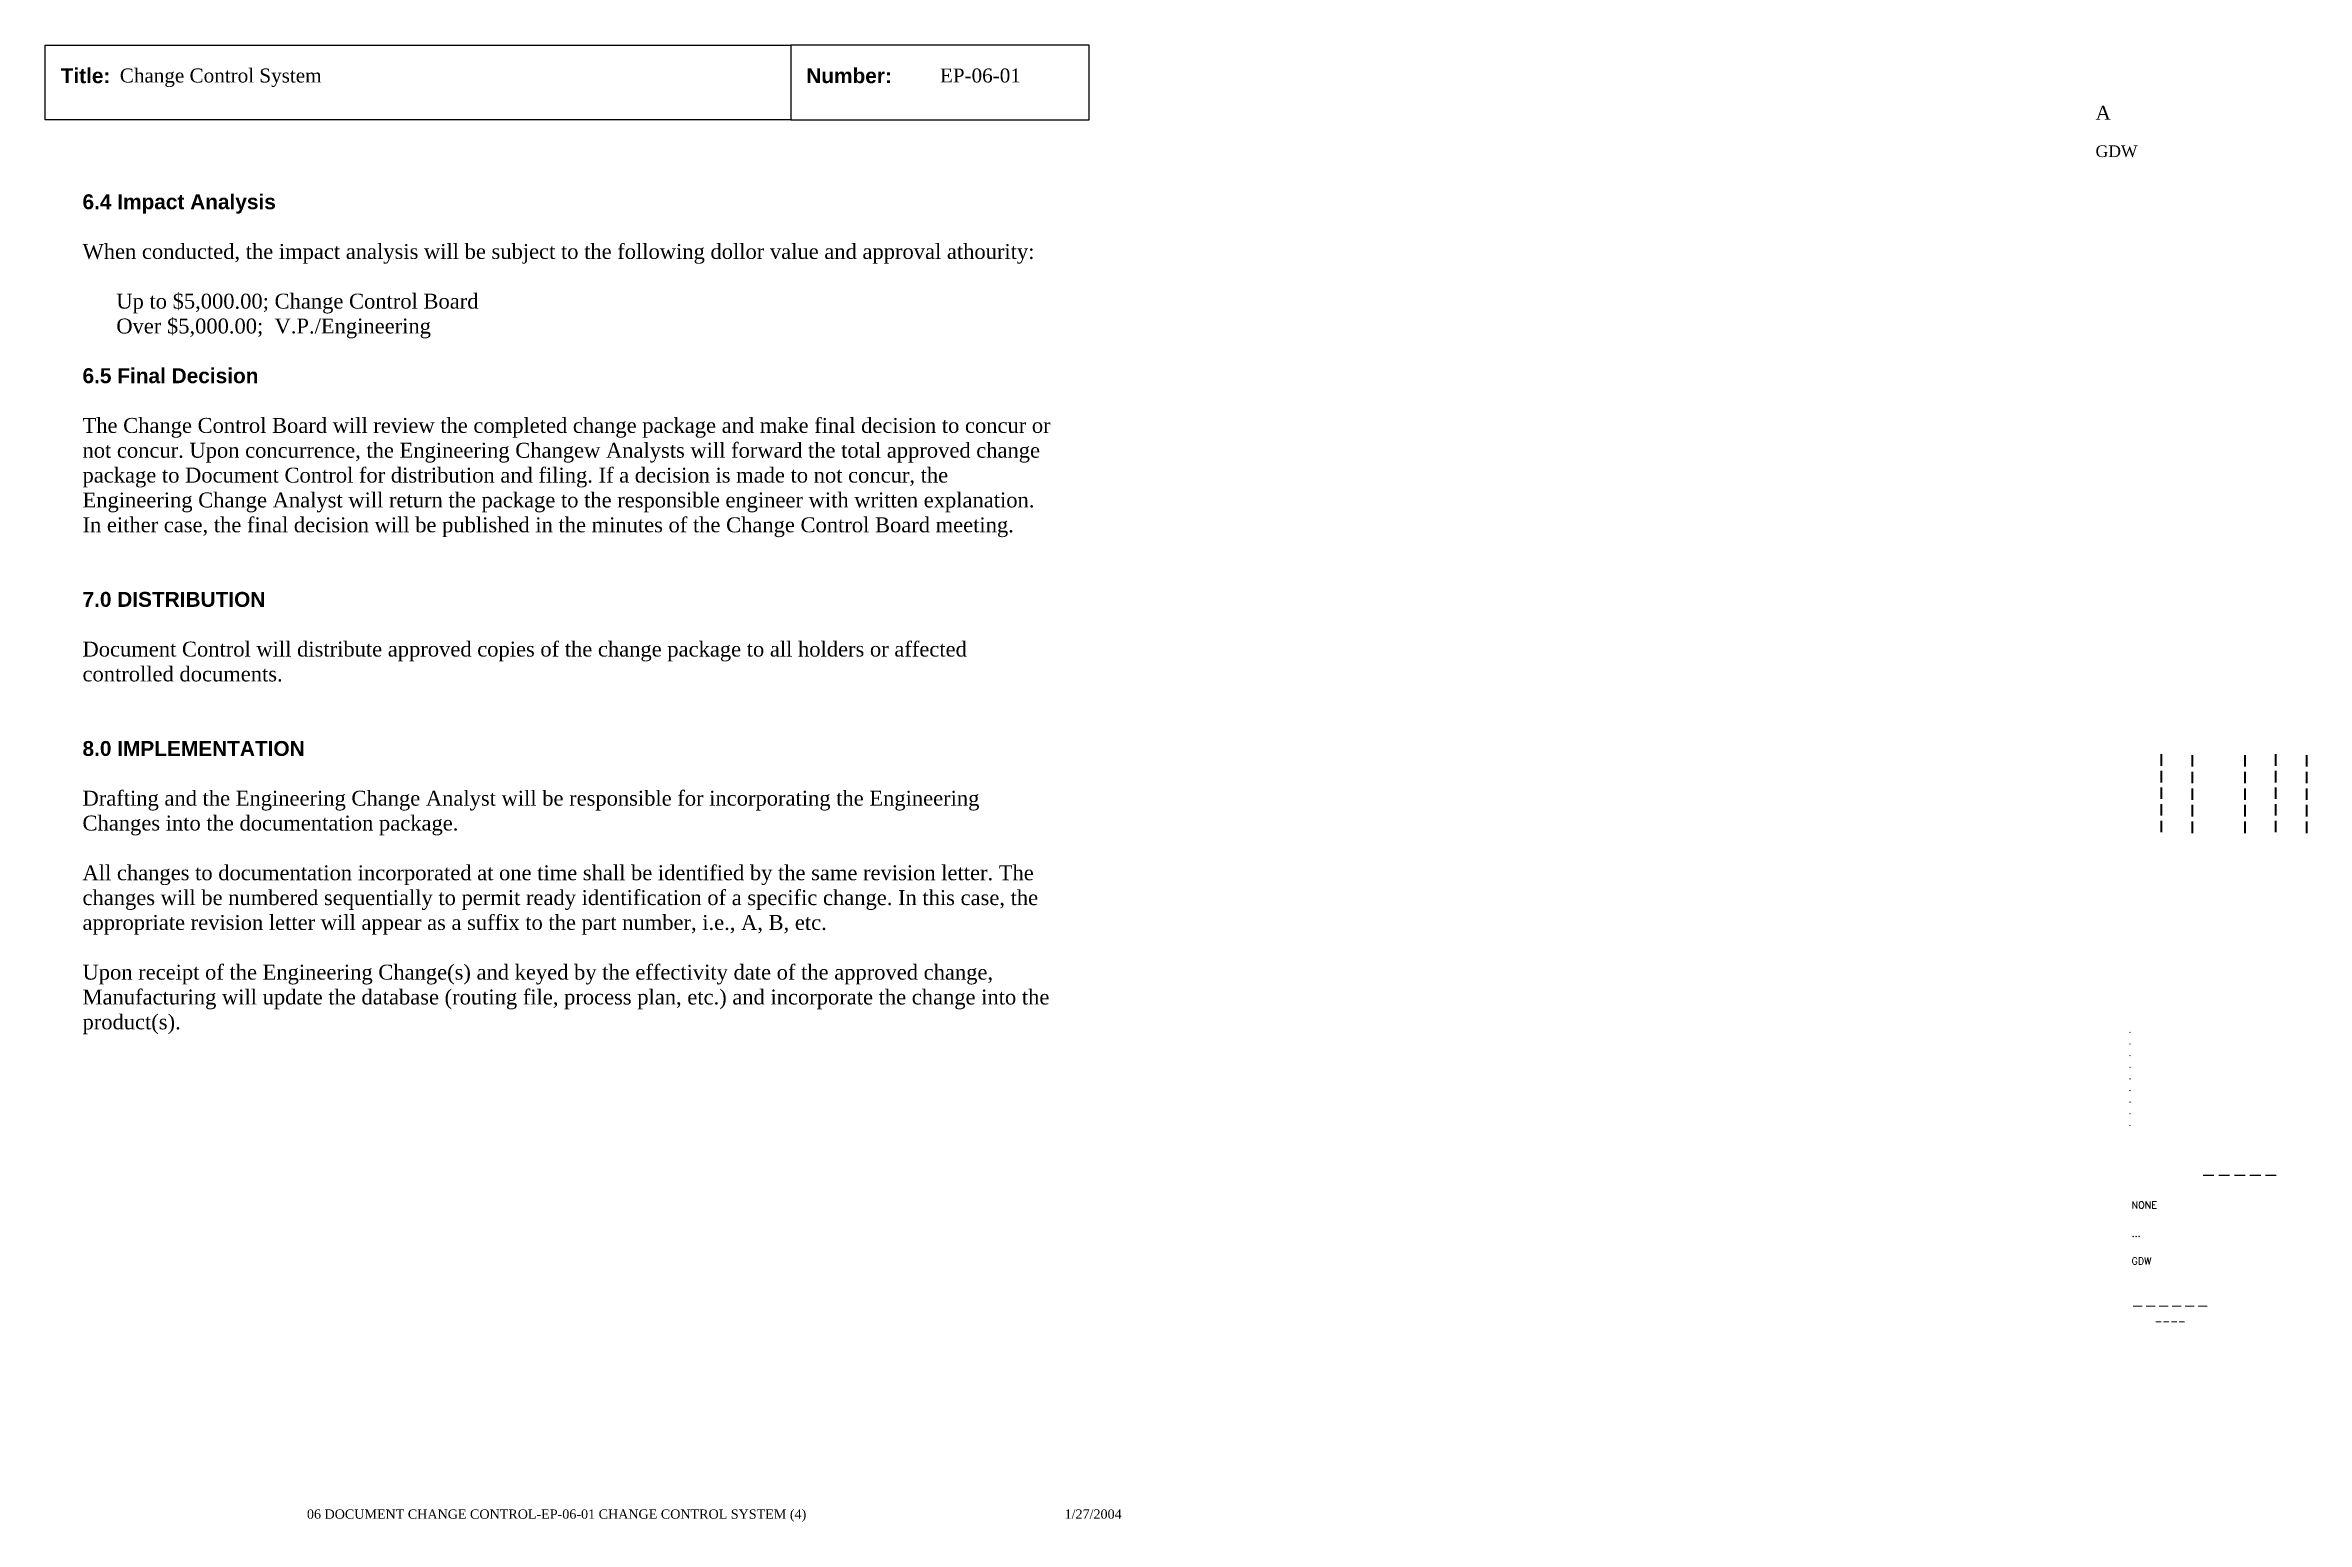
# Paper-space layout 'EP-06-01 Change Control System (4)' of a CAD drawing. Header units: inches. Extents: x 1 to 31.3, y 0.2 to 20.
import ezdxf
from ezdxf.enums import TextEntityAlignment as Align

# ---------------------------------------------------------------- set-up
doc = ezdxf.new("R2010")
doc.units = ezdxf.units.IN
doc.header["$MEASUREMENT"] = 0
doc.layers.add('TitleBlock_Attributes', color=40, linetype='Continuous', plot=False)
doc.layers.add('TitleBlock_Atts_Print', color=1, linetype='Continuous')
doc.styles.get("Standard").update_dxf_attribs({"font": 'simplex.shx'})
doc.styles.add('style1', font='TIMES.TTF')
doc.styles.add('styleAtt', font='TIMES.TTF')
doc.styles.add('TBBIGTEXT', font='complex.shx')

# ---------------------------------------------------------------- blocks, each defined once
blk = doc.blocks.new('Test1')
at = {"layer": 'TitleBlock_Attributes', "style": 'TBBIGTEXT', "width": 0.8}
for tag, p, height in [('SideLine1', (29.492, 9.408), 0.25), ('SideLine2', (29.906, 9.396), 0.25), ('SideLine3', (30.612, 9.396), 0.25), ('SideLine4', (31.026, 9.408), 0.25), ('SideLine5', (31.44, 9.396), 0.25), ('File-Layout', (28.803, 3.641), 0.125)]:
    blk.add_attdef(tag, p, '', height=height, rotation=90, dxfattribs=at)
at = {"layer": 'TitleBlock_Attributes'}
for tag, p, height in [('REV1', (28.947, 6.754), 0.0625), ('REV2', (28.947, 6.598), 0.0625), ('REV3', (28.947, 6.442), 0.0625), ('REV4', (28.947, 6.286), 0.0625), ('REV5', (28.947, 6.13), 0.0625), ('REV6', (28.947, 5.974), 0.0625), ('REV7', (28.947, 5.818), 0.0625), ('REV8', (28.947, 5.662), 0.0625), ('REV9', (28.947, 5.506), 0.0625), ('SCALE', (28.983, 4.394), 0.0938), ('INCHARGE', (28.983, 4.016), 0.0938), ('DRW', (28.983, 3.641), 0.0938)]:
    blk.add_attdef(tag, p, '', height=height, dxfattribs=at)
at = {"layer": 'TitleBlock_Attributes', "style": 'TBBIGTEXT'}
for tag, height, p in [('PROJNUM', 0.188, (30.434, 4.761)), ('DWG_NUM', 0.156, (31.168, 4.127)), ('CUSTOMER', 0.156, (29.501, 3.017)), ('LOCATION', 0.0938, (29.501, 2.835)), ('DESC_1', 0.188, (29.501, 2.412)), ('DESC_2', 0.188, (29.501, 2.1)), ('DESC_3', 0.188, (29.501, 1.787))]:
    blk.add_attdef(tag, text='', height=height, dxfattribs=at).set_placement(p, align=Align.CENTER)
at = {"layer": 'TitleBlock_Attributes'}
blk.add_attdef('DRW_DATE', text='', height=0.0938, dxfattribs=at).set_placement((31.149, 3.648), align=Align.CENTER)

psp = doc.layouts.new('EP-06-01 Change Control System (4)')

# ---------------------------------------------------------------- linework, layer by layer
for points in [[(1, 20), (11, 20), (11, 19), (1, 19)], [(11, 19), (15, 19), (15, 20), (11, 20)]]:
    psp.add_lwpolyline(points, close=True)

# ---------------------------------------------------------------- block references
ref = psp.add_blockref('Test1', (0, 0))
ref.add_attrib('CUSTOMER', '------', dxfattribs={"layer": 'TitleBlock_Attributes', "height": 0.1562, "style": 'TBBIGTEXT'}).set_placement((29.501, 3.017), align=Align.CENTER)
ref.add_attrib('LOCATION', '----', dxfattribs={"layer": 'TitleBlock_Attributes', "height": 0.0938, "style": 'TBBIGTEXT'}).set_placement((29.501, 2.835), align=Align.CENTER)
ref.add_attrib('DESC_1', 'Change Control System', (2, 19.5), dxfattribs={"layer": 'TitleBlock_Atts_Print', "height": 0.1875, "style": 'styleAtt'})
ref.add_attrib('DESC_2', 'EP-06-01', (13, 19.5), dxfattribs={"layer": 'TitleBlock_Atts_Print', "height": 0.1875, "style": 'styleAtt'})
ref.add_attrib('DESC_3', 'A', (28.5, 19), dxfattribs={"layer": 'TitleBlock_Attributes', "height": 0.188, "style": 'styleAtt'})
ref.add_attrib('PROJNUM', '-----', dxfattribs={"layer": 'TitleBlock_Attributes', "height": 0.1875, "style": 'TBBIGTEXT'}).set_placement((30.434, 4.761), align=Align.CENTER)
ref.add_attrib('DWG_NUM', 'GDW', (28.5, 18.5), dxfattribs={"layer": 'TitleBlock_Attributes', "height": 0.1562, "style": 'styleAtt'})
ref.add_attrib('DRW_DATE', '1/27/2004', dxfattribs={"layer": 'TitleBlock_Atts_Print', "height": 0.125, "style": 'styleAtt'}).set_placement((15.055, 0.232), align=Align.CENTER)
ref.add_attrib('DRW', 'GDW', (28.983, 3.641), dxfattribs={"layer": 'TitleBlock_Attributes', "height": 0.0938})
ref.add_attrib('INCHARGE', '...', (28.983, 4.016), dxfattribs={"layer": 'TitleBlock_Attributes', "height": 0.0938})
ref.add_attrib('SCALE', 'NONE', (28.983, 4.394), dxfattribs={"layer": 'TitleBlock_Attributes', "height": 0.0938})
ref.add_attrib('REV1', '.', (28.947, 6.754), dxfattribs={"layer": 'TitleBlock_Attributes', "height": 0.0625})
ref.add_attrib('REV2', '.', (28.947, 6.598), dxfattribs={"layer": 'TitleBlock_Attributes', "height": 0.0625})
ref.add_attrib('REV3', '.', (28.947, 6.442), dxfattribs={"layer": 'TitleBlock_Attributes', "height": 0.0625})
ref.add_attrib('REV4', '.', (28.947, 6.286), dxfattribs={"layer": 'TitleBlock_Attributes', "height": 0.0625})
ref.add_attrib('REV5', '.', (28.947, 6.13), dxfattribs={"layer": 'TitleBlock_Attributes', "height": 0.0625})
ref.add_attrib('REV6', '.', (28.947, 5.974), dxfattribs={"layer": 'TitleBlock_Attributes', "height": 0.0625})
ref.add_attrib('REV7', '.', (28.947, 5.818), dxfattribs={"layer": 'TitleBlock_Attributes', "height": 0.0625})
ref.add_attrib('REV8', '.', (28.947, 5.662), dxfattribs={"layer": 'TitleBlock_Attributes', "height": 0.0625})
ref.add_attrib('REV9', '.', (28.947, 5.506), dxfattribs={"layer": 'TitleBlock_Attributes', "height": 0.0625})
ref.add_attrib('SideLine1', '-----', (29.492, 9.408), dxfattribs={"layer": 'TitleBlock_Attributes', "height": 0.25, "rotation": 90, "style": 'TBBIGTEXT', "width": 0.8})
ref.add_attrib('SideLine2', '-----', (29.906, 9.396), dxfattribs={"layer": 'TitleBlock_Attributes', "height": 0.25, "rotation": 90, "style": 'TBBIGTEXT', "width": 0.8})
ref.add_attrib('SideLine3', '-----', (30.612, 9.396), dxfattribs={"layer": 'TitleBlock_Attributes', "height": 0.25, "rotation": 90, "style": 'TBBIGTEXT', "width": 0.8})
ref.add_attrib('SideLine4', '-----', (31.026, 9.408), dxfattribs={"layer": 'TitleBlock_Attributes', "height": 0.25, "rotation": 90, "style": 'TBBIGTEXT', "width": 0.8})
ref.add_attrib('SideLine5', '-----', (31.44, 9.396), dxfattribs={"layer": 'TitleBlock_Attributes', "height": 0.25, "rotation": 90, "style": 'TBBIGTEXT', "width": 0.8})
ref.add_attrib('File-Layout', '06 DOCUMENT CHANGE CONTROL-EP-06-01 CHANGE CONTROL SYSTEM (4)', dxfattribs={"layer": 'TitleBlock_Atts_Print', "height": 0.125, "style": 'styleAtt'}).set_placement((7.859, 0.232), align=Align.CENTER)

# ---------------------------------------------------------------- texts
at = {"color": 5, "char_height": 0.2, "width": 2, "attachment_point": 1, "line_spacing_factor": 1.5, "style": 'style1'}
for s, insert in [('{\\fArial|b1|i0|c0|p34;Title:}', (1.207, 19.691)), ('{\\fArial|b1|i0|c0|p34;Number:}', (11.207, 19.691))]:
    psp.add_mtext(s, dxfattribs=dict(at, insert=insert))
at = {"color": 5, "insert": (1.5, 18), "char_height": 0.2, "width": 13, "attachment_point": 1, "style": 'style1'}
psp.add_mtext('{\\fArial|b1|i0|c0|p34;6.4 Impact Analysis\\P\\P}When conducted, the impact analysis will be subject to the following dollor value and approval athourity:\\P\\P      Up to $5,000.00; Change Control Board\\P      Over $5,000.00;  V.P./Engineering\\P\\P{\\fArial|b1|i0|c0|p34;6.5 Final Decision\\P\\P}The Change Control Board will review the completed change package and make final decision to concur or not concur. Upon concurrence, the Engineering Changew Analysts will forward the total approved change package to Document Control for distribution and filing. If a decision is made to not concur, the Engineering Change Analyst will return the package to the responsible engineer with written explanation. In either case, the final decision will be published in the minutes of the Change Control Board meeting.\\P\\P\\P{\\fArial|b1|i0|c0|p34;7.0 DISTRIBUTION\\P\\P}Document Control will distribute approved copies of the change package to all holders or affected controlled documents.\\P\\P\\P{\\fArial|b1|i0|c0|p34;8.0 IMPLEMENTATION\\P\\P}Drafting and the Engineering Change Analyst will be responsible for incorporating the Engineering Changes into the documentation package.\\P\\PAll changes to documentation incorporated at one time shall be identified by the same revision letter. The changes will be numbered sequentially to permit ready identification of a specific change. In this case, the appropriate revision letter will appear as a suffix to the part number, i.e., A, B, etc.\\P\\PUpon receipt of the Engineering Change(s) and keyed by the effectivity date of the approved change, Manufacturing will update the database (routing file, process plan, etc.) and incorporate the change into the product(s).', dxfattribs=at)

doc.saveas('drawing.dxf')
